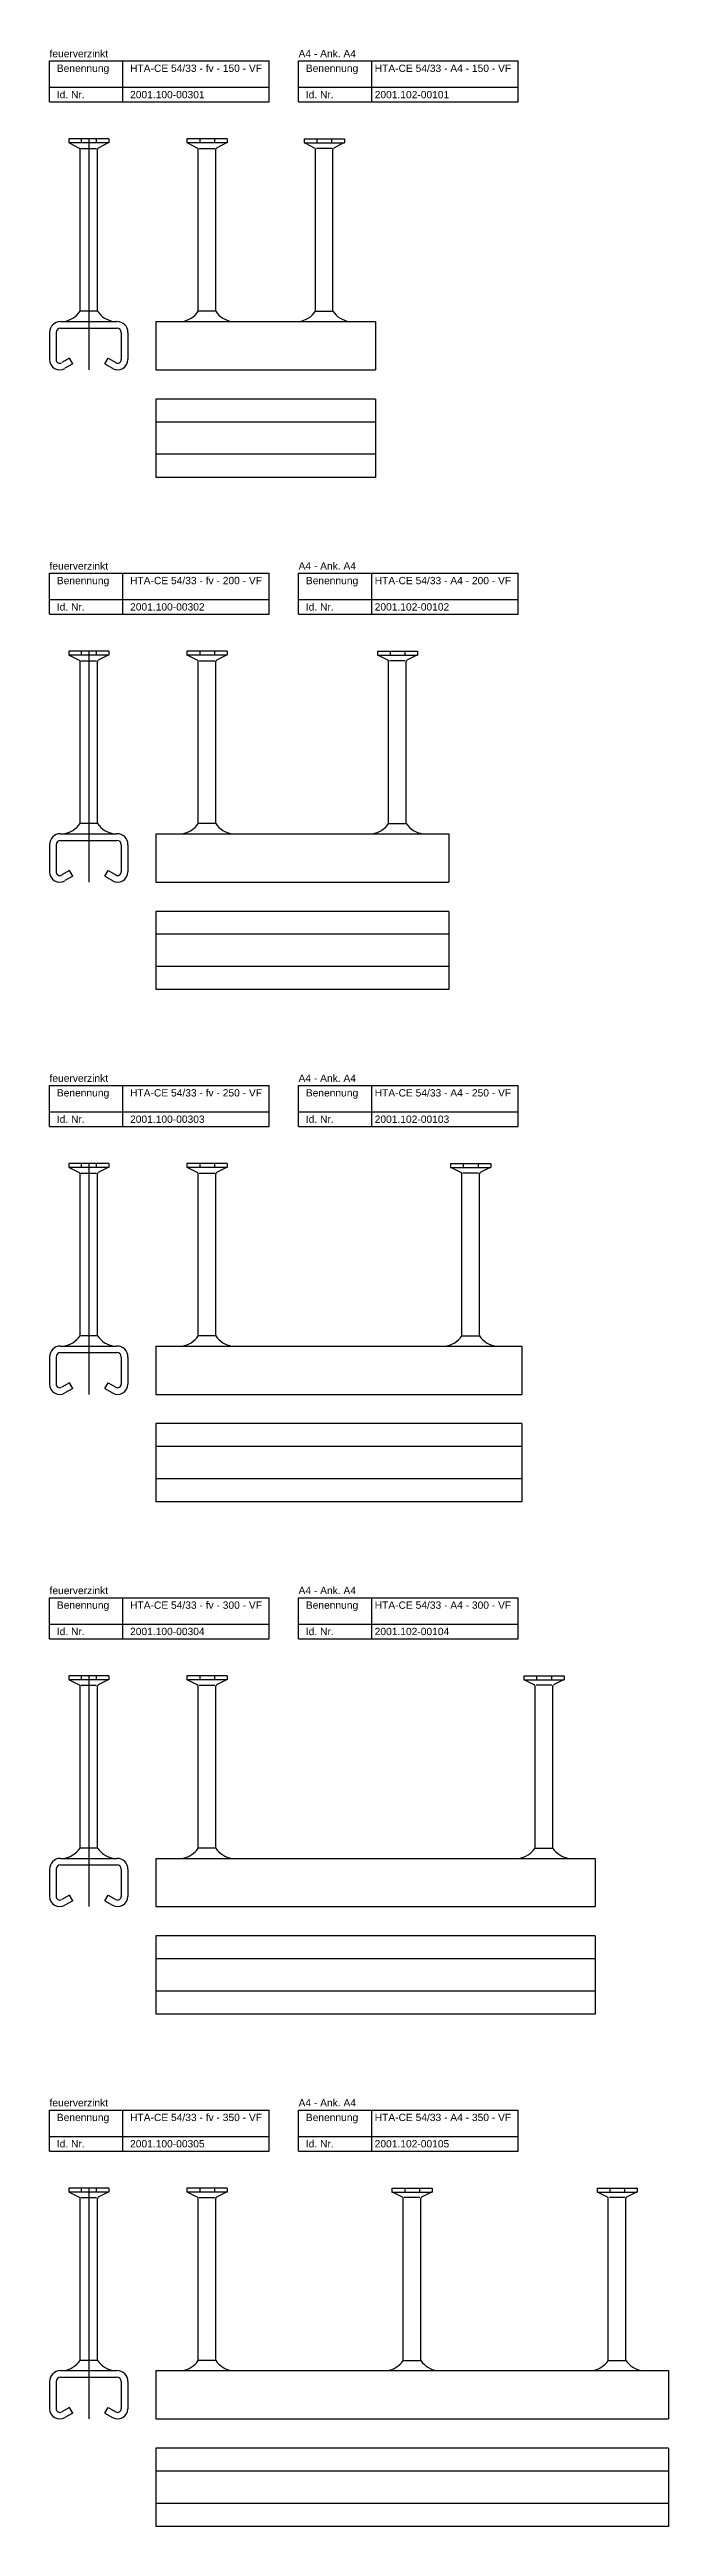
# Model space of a CAD drawing. Header units: inches. Extents: x 10 to 6153, y 9 to 3451.
# Drawn here: x 10 to 433, y 1759 to 3451 of the extents above; entities that cross this region are included whole.
import ezdxf

# ---------------------------------------------------------------- set-up
doc = ezdxf.new("R2010")
doc.units = ezdxf.units.IN
doc.header["$MEASUREMENT"] = 0
doc.linetypes.add('MITTE2', pattern=[28.575, 19.05, -3.175, 3.175, -3.175])
doc.layers.add('Halfen', color=2, linetype='Continuous')
doc.styles.add('ARIAL50', font='arial.ttf', dxfattribs={"height": 5})

msp = doc.modelspace()

# ---------------------------------------------------------------- linework, layer by layer
at = {"layer": 'Halfen'}
for p, q in [((10.3, 3443.3), (160.3, 3443.3)), ((10.3, 3415.3), (10.3, 3443.3)), ((60.3, 3415.3), (60.3, 3443.3)), ((160.3, 3415.3), (160.3, 3443.3)), ((180.3, 3443.3), (330.3, 3443.3)), ((180.3, 3415.3), (180.3, 3443.3)), ((230.3, 3415.3), (230.3, 3443.3)), ((330.3, 3415.3), (330.3, 3443.3)), ((10.3, 3425.3), (160.3, 3425.3)), ((180.3, 3425.3), (330.3, 3425.3)), ((10.3, 3415.3), (160.3, 3415.3)), ((180.3, 3415.3), (330.3, 3415.3)), ((50.8, 3390), (23.4, 3390)), ((23.4, 3390), (23.4, 3387.3)), ((50.8, 3387.3), (23.4, 3387.3)), ((23.8, 3387.3), (30.6, 3383.8)), ((32, 3390), (32, 3387.3)), ((42.2, 3390), (42.2, 3387.3)), ((50.3, 3387.3), (43.5, 3383.8)), ((50.8, 3390), (50.8, 3387.3)), ((131.6, 3390), (104.1, 3390)), ((104.1, 3390), (104.1, 3387.3)), ((131.6, 3387.3), (104.1, 3387.3)), ((104.6, 3387.3), (111.4, 3383.8)), ((112.8, 3390), (112.8, 3387.3)), ((122.9, 3390), (122.9, 3387.3)), ((131.1, 3387.3), (124.3, 3383.8)), ((131.6, 3390), (131.6, 3387.3)), ((184.1, 3390), (211.6, 3390)), ((184.1, 3390), (184.1, 3387.3)), ((184.1, 3387.3), (211.6, 3387.3)), ((184.6, 3387.3), (191.4, 3383.8)), ((192.8, 3390), (192.8, 3387.3)), ((202.9, 3390), (202.9, 3387.3)), ((211.1, 3387.3), (204.3, 3383.8)), ((211.6, 3390), (211.6, 3387.3)), ((31.1, 3272.3), (31.1, 3383)), ((31.7, 3383.5), (42.4, 3383.5)), ((43.1, 3272.3), (43.1, 3383)), ((111.8, 3272.3), (111.8, 3383)), ((112.5, 3383.5), (123.1, 3383.5)), ((123.8, 3272.3), (123.8, 3383)), ((191.8, 3272.3), (191.8, 3383)), ((203.2, 3383.5), (192.5, 3383.5)), ((203.8, 3272.3), (203.8, 3383)), ((43.1, 3272.3), (31.1, 3272.3)), ((123.8, 3272.3), (111.8, 3272.3)), ((191.8, 3272.3), (203.8, 3272.3)), ((10.3, 3257.8), (10.3, 3239.3)), ((14.8, 3257.8), (14.8, 3239.3)), ((17.8, 3265.3), (56.3, 3265.3)), ((17.8, 3260.8), (56.3, 3260.8)), ((59.3, 3257.8), (59.3, 3239.3)), ((63.8, 3257.8), (63.8, 3239.3)), ((82.8, 3265.3), (232.8, 3265.3)), ((82.8, 3265.3), (82.8, 3232.3)), ((232.8, 3265.3), (232.8, 3232.3)), ((23.9, 3240.2), (18.6, 3237.2)), ((26.1, 3236.3), (20.8, 3233.3)), ((26.1, 3236.3), (23.9, 3240.2)), ((48, 3236.3), (50.3, 3240.2)), ((48, 3236.3), (53.3, 3233.3)), ((50.3, 3240.2), (55.6, 3237.2)), ((82.8, 3232.3), (232.8, 3232.3)), ((232.8, 3212.3), (82.8, 3212.3)), ((82.8, 3212.3), (82.8, 3158.8)), ((232.8, 3212.3), (232.8, 3158.8)), ((232.8, 3196.6), (82.8, 3196.6)), ((232.8, 3174.6), (82.8, 3174.6)), ((232.8, 3158.8), (82.8, 3158.8)), ((10.3, 3093.3), (160.3, 3093.3)), ((10.3, 3065.3), (10.3, 3093.3)), ((60.3, 3065.3), (60.3, 3093.3)), ((160.3, 3065.3), (160.3, 3093.3)), ((180.3, 3093.3), (330.3, 3093.3)), ((180.3, 3065.3), (180.3, 3093.3)), ((230.3, 3065.3), (230.3, 3093.3)), ((330.3, 3065.3), (330.3, 3093.3)), ((10.3, 3075.3), (160.3, 3075.3)), ((10.3, 3065.3), (160.3, 3065.3)), ((180.3, 3075.3), (330.3, 3075.3)), ((180.3, 3065.3), (330.3, 3065.3)), ((50.8, 3040), (23.4, 3040)), ((23.4, 3040), (23.4, 3037.3)), ((50.8, 3037.3), (23.4, 3037.3)), ((23.8, 3037.3), (30.6, 3033.8)), ((31.1, 2922.3), (31.1, 3033)), ((31.7, 3033.5), (42.4, 3033.5)), ((32, 3040), (32, 3037.3)), ((42.2, 3040), (42.2, 3037.3)), ((43.1, 2922.3), (43.1, 3033)), ((50.3, 3037.3), (43.5, 3033.8)), ((50.8, 3040), (50.8, 3037.3)), ((131.6, 3040), (104.1, 3040)), ((104.1, 3040), (104.1, 3037.3)), ((131.6, 3037.3), (104.1, 3037.3)), ((104.6, 3037.3), (111.4, 3033.8)), ((111.8, 2922.3), (111.8, 3033)), ((112.5, 3033.5), (123.1, 3033.5)), ((112.8, 3040), (112.8, 3037.3)), ((122.9, 3040), (122.9, 3037.3)), ((123.8, 2922.3), (123.8, 3033)), ((131.1, 3037.3), (124.3, 3033.8)), ((131.6, 3040), (131.6, 3037.3)), ((234.1, 3040), (261.6, 3040)), ((234.1, 3040), (234.1, 3037.3)), ((234.1, 3037.3), (261.6, 3037.3)), ((234.6, 3037.3), (241.4, 3033.8)), ((241.8, 2922.3), (241.8, 3033)), ((253.2, 3033.5), (242.5, 3033.5)), ((242.8, 3040), (242.8, 3037.3)), ((252.9, 3040), (252.9, 3037.3)), ((253.8, 2922.3), (253.8, 3033)), ((261.1, 3037.3), (254.3, 3033.8)), ((261.6, 3040), (261.6, 3037.3)), ((17.8, 2915.3), (56.3, 2915.3)), ((17.8, 2910.8), (56.3, 2910.8)), ((43.1, 2922.3), (31.1, 2922.3)), ((82.8, 2915.3), (282.8, 2915.3)), ((82.8, 2915.3), (82.8, 2882.3)), ((123.8, 2922.3), (111.8, 2922.3)), ((241.8, 2922.3), (253.8, 2922.3)), ((282.8, 2915.3), (282.8, 2882.3)), ((10.3, 2907.8), (10.3, 2889.3)), ((14.8, 2907.8), (14.8, 2889.3)), ((59.3, 2907.8), (59.3, 2889.3)), ((63.8, 2907.8), (63.8, 2889.3)), ((23.9, 2890.2), (18.6, 2887.2)), ((26.1, 2886.3), (20.8, 2883.3)), ((26.1, 2886.3), (23.9, 2890.2)), ((48, 2886.3), (50.3, 2890.2)), ((48, 2886.3), (53.3, 2883.3)), ((50.3, 2890.2), (55.6, 2887.2)), ((82.8, 2882.3), (282.8, 2882.3)), ((282.8, 2862.3), (82.8, 2862.3)), ((82.8, 2862.3), (82.8, 2808.8)), ((282.8, 2862.3), (282.8, 2808.8)), ((282.8, 2846.6), (82.8, 2846.6)), ((282.8, 2824.6), (82.8, 2824.6)), ((282.8, 2808.8), (82.8, 2808.8)), ((10.3, 2743.3), (160.3, 2743.3)), ((10.3, 2715.3), (10.3, 2743.3)), ((60.3, 2715.3), (60.3, 2743.3)), ((160.3, 2715.3), (160.3, 2743.3)), ((180.3, 2743.3), (330.3, 2743.3)), ((180.3, 2715.3), (180.3, 2743.3)), ((230.3, 2715.3), (230.3, 2743.3)), ((330.3, 2715.3), (330.3, 2743.3)), ((10.3, 2725.3), (160.3, 2725.3)), ((180.3, 2725.3), (330.3, 2725.3)), ((10.3, 2715.3), (160.3, 2715.3)), ((180.3, 2715.3), (330.3, 2715.3)), ((50.8, 2690), (23.4, 2690)), ((23.4, 2690), (23.4, 2687.3)), ((50.8, 2687.3), (23.4, 2687.3)), ((23.8, 2687.3), (30.6, 2683.8)), ((31.1, 2572.3), (31.1, 2683)), ((31.7, 2683.5), (42.4, 2683.5)), ((32, 2690), (32, 2687.3)), ((42.2, 2690), (42.2, 2687.3)), ((43.1, 2572.3), (43.1, 2683)), ((50.3, 2687.3), (43.5, 2683.8)), ((50.8, 2690), (50.8, 2687.3)), ((131.6, 2690), (104.1, 2690)), ((104.1, 2690), (104.1, 2687.3)), ((131.6, 2687.3), (104.1, 2687.3)), ((104.6, 2687.3), (111.4, 2683.8)), ((111.8, 2572.3), (111.8, 2683)), ((112.5, 2683.5), (123.1, 2683.5)), ((112.8, 2690), (112.8, 2687.3)), ((122.9, 2690), (122.9, 2687.3)), ((123.8, 2572.3), (123.8, 2683)), ((131.1, 2687.3), (124.3, 2683.8)), ((131.6, 2690), (131.6, 2687.3)), ((284.1, 2690), (311.6, 2690)), ((284.1, 2690), (284.1, 2687.3)), ((284.1, 2687.3), (311.6, 2687.3)), ((284.6, 2687.3), (291.4, 2683.8)), ((291.8, 2572.3), (291.8, 2683)), ((303.2, 2683.5), (292.5, 2683.5)), ((292.8, 2690), (292.8, 2687.3)), ((302.9, 2690), (302.9, 2687.3)), ((303.8, 2572.3), (303.8, 2683)), ((311.1, 2687.3), (304.3, 2683.8)), ((311.6, 2690), (311.6, 2687.3)), ((43.1, 2572.3), (31.1, 2572.3)), ((123.8, 2572.3), (111.8, 2572.3)), ((291.8, 2572.3), (303.8, 2572.3)), ((10.3, 2557.8), (10.3, 2539.3)), ((14.8, 2557.8), (14.8, 2539.3)), ((17.8, 2565.3), (56.3, 2565.3)), ((17.8, 2560.8), (56.3, 2560.8)), ((59.3, 2557.8), (59.3, 2539.3)), ((63.8, 2557.8), (63.8, 2539.3)), ((82.8, 2565.3), (332.8, 2565.3)), ((82.8, 2565.3), (82.8, 2532.3)), ((332.8, 2565.3), (332.8, 2532.3)), ((23.9, 2540.2), (18.6, 2537.2)), ((26.1, 2536.3), (23.9, 2540.2)), ((48, 2536.3), (50.3, 2540.2)), ((50.3, 2540.2), (55.6, 2537.2)), ((26.1, 2536.3), (20.8, 2533.3)), ((48, 2536.3), (53.3, 2533.3)), ((82.8, 2532.3), (332.8, 2532.3)), ((332.8, 2512.3), (82.8, 2512.3)), ((82.8, 2512.3), (82.8, 2458.8)), ((332.8, 2512.3), (332.8, 2458.8)), ((332.8, 2496.6), (82.8, 2496.6)), ((332.8, 2474.6), (82.8, 2474.6)), ((332.8, 2458.8), (82.8, 2458.8)), ((10.3, 2393.3), (160.3, 2393.3)), ((10.3, 2365.3), (10.3, 2393.3)), ((60.3, 2365.3), (60.3, 2393.3)), ((160.3, 2365.3), (160.3, 2393.3)), ((180.3, 2393.3), (330.3, 2393.3)), ((180.3, 2365.3), (180.3, 2393.3)), ((230.3, 2365.3), (230.3, 2393.3)), ((330.3, 2365.3), (330.3, 2393.3)), ((10.3, 2375.3), (160.3, 2375.3)), ((180.3, 2375.3), (330.3, 2375.3)), ((10.3, 2365.3), (160.3, 2365.3)), ((180.3, 2365.3), (330.3, 2365.3)), ((50.8, 2340), (23.4, 2340)), ((23.4, 2340), (23.4, 2337.3)), ((50.8, 2337.3), (23.4, 2337.3)), ((23.8, 2337.3), (30.6, 2333.8)), ((32, 2340), (32, 2337.3)), ((42.2, 2340), (42.2, 2337.3)), ((50.3, 2337.3), (43.5, 2333.8)), ((50.8, 2340), (50.8, 2337.3)), ((131.6, 2340), (104.1, 2340)), ((104.1, 2340), (104.1, 2337.3)), ((131.6, 2337.3), (104.1, 2337.3)), ((104.6, 2337.3), (111.4, 2333.8)), ((112.8, 2340), (112.8, 2337.3)), ((122.9, 2340), (122.9, 2337.3)), ((131.1, 2337.3), (124.3, 2333.8)), ((131.6, 2340), (131.6, 2337.3)), ((334.1, 2340), (361.6, 2340)), ((334.1, 2340), (334.1, 2337.3)), ((334.1, 2337.3), (361.6, 2337.3)), ((334.6, 2337.3), (341.4, 2333.8)), ((342.8, 2340), (342.8, 2337.3)), ((352.9, 2340), (352.9, 2337.3)), ((361.1, 2337.3), (354.3, 2333.8)), ((361.6, 2340), (361.6, 2337.3)), ((31.1, 2222.3), (31.1, 2333)), ((31.7, 2333.5), (42.4, 2333.5)), ((43.1, 2222.3), (43.1, 2333)), ((111.8, 2222.3), (111.8, 2333)), ((112.5, 2333.5), (123.1, 2333.5)), ((123.8, 2222.3), (123.8, 2333)), ((341.8, 2222.3), (341.8, 2333)), ((353.2, 2333.5), (342.5, 2333.5)), ((353.8, 2222.3), (353.8, 2333)), ((43.1, 2222.3), (31.1, 2222.3)), ((123.8, 2222.3), (111.8, 2222.3)), ((341.8, 2222.3), (353.8, 2222.3)), ((10.3, 2207.8), (10.3, 2189.3)), ((14.8, 2207.8), (14.8, 2189.3)), ((17.8, 2215.3), (56.3, 2215.3)), ((17.8, 2210.8), (56.3, 2210.8)), ((59.3, 2207.8), (59.3, 2189.3)), ((63.8, 2207.8), (63.8, 2189.3)), ((82.8, 2215.3), (382.8, 2215.3)), ((82.8, 2215.3), (82.8, 2182.3)), ((382.8, 2215.3), (382.8, 2182.3)), ((23.9, 2190.2), (18.6, 2187.2)), ((26.1, 2186.3), (20.8, 2183.3)), ((26.1, 2186.3), (23.9, 2190.2)), ((48, 2186.3), (50.3, 2190.2)), ((48, 2186.3), (53.3, 2183.3)), ((50.3, 2190.2), (55.6, 2187.2)), ((82.8, 2182.3), (382.8, 2182.3)), ((382.8, 2162.3), (82.8, 2162.3)), ((82.8, 2162.3), (82.8, 2108.8)), ((382.8, 2162.3), (382.8, 2108.8)), ((382.8, 2146.6), (82.8, 2146.6)), ((382.8, 2124.6), (82.8, 2124.6)), ((382.8, 2108.8), (82.8, 2108.8)), ((10.3, 2043.3), (160.3, 2043.3)), ((10.3, 2015.3), (10.3, 2043.3)), ((60.3, 2015.3), (60.3, 2043.3)), ((160.3, 2015.3), (160.3, 2043.3)), ((180.3, 2043.3), (330.3, 2043.3)), ((180.3, 2015.3), (180.3, 2043.3)), ((230.3, 2015.3), (230.3, 2043.3)), ((330.3, 2015.3), (330.3, 2043.3)), ((10.3, 2025.3), (160.3, 2025.3)), ((10.3, 2015.3), (160.3, 2015.3)), ((180.3, 2025.3), (330.3, 2025.3)), ((180.3, 2015.3), (330.3, 2015.3)), ((50.8, 1990), (23.4, 1990)), ((23.4, 1990), (23.4, 1987.3)), ((50.8, 1987.3), (23.4, 1987.3)), ((23.8, 1987.3), (30.6, 1983.8)), ((31.1, 1872.3), (31.1, 1983)), ((31.7, 1983.5), (42.4, 1983.5)), ((32, 1990), (32, 1987.3)), ((42.2, 1990), (42.2, 1987.3)), ((43.1, 1872.3), (43.1, 1983)), ((50.3, 1987.3), (43.5, 1983.8)), ((50.8, 1990), (50.8, 1987.3)), ((131.6, 1990), (104.1, 1990)), ((104.1, 1990), (104.1, 1987.3)), ((131.6, 1987.3), (104.1, 1987.3)), ((104.6, 1987.3), (111.4, 1983.8)), ((111.8, 1872.3), (111.8, 1983)), ((112.5, 1983.5), (123.1, 1983.5)), ((112.8, 1990), (112.8, 1987.3)), ((122.9, 1990), (122.9, 1987.3)), ((123.8, 1872.3), (123.8, 1983)), ((131.1, 1987.3), (124.3, 1983.8)), ((131.6, 1990), (131.6, 1987.3)), ((244.1, 1990), (271.6, 1990)), ((244.1, 1990), (244.1, 1987.3)), ((244.1, 1987.3), (271.6, 1987.3)), ((244.6, 1987.3), (251.4, 1983.8)), ((251.8, 1872.3), (251.8, 1983)), ((263.2, 1983.5), (252.5, 1983.5)), ((252.8, 1990), (252.8, 1987.3)), ((262.9, 1990), (262.9, 1987.3)), ((263.8, 1872.3), (263.8, 1983)), ((271.1, 1987.3), (264.3, 1983.8)), ((271.6, 1990), (271.6, 1987.3)), ((384.1, 1990), (411.6, 1990)), ((384.1, 1990), (384.1, 1987.3)), ((384.1, 1987.3), (411.6, 1987.3)), ((384.6, 1987.3), (391.4, 1983.8)), ((391.8, 1872.3), (391.8, 1983)), ((403.2, 1983.5), (392.5, 1983.5)), ((392.8, 1990), (392.8, 1987.3)), ((402.9, 1990), (402.9, 1987.3)), ((403.8, 1872.3), (403.8, 1983)), ((411.1, 1987.3), (404.3, 1983.8)), ((411.6, 1990), (411.6, 1987.3)), ((17.8, 1865.3), (56.3, 1865.3)), ((43.1, 1872.3), (31.1, 1872.3)), ((82.8, 1865.3), (432.8, 1865.3)), ((82.8, 1865.3), (82.8, 1832.3)), ((123.8, 1872.3), (111.8, 1872.3)), ((251.8, 1872.3), (263.8, 1872.3)), ((391.8, 1872.3), (403.8, 1872.3)), ((432.8, 1865.3), (432.8, 1832.3)), ((10.3, 1857.8), (10.3, 1839.3)), ((14.8, 1857.8), (14.8, 1839.3)), ((17.8, 1860.8), (56.3, 1860.8)), ((59.3, 1857.8), (59.3, 1839.3)), ((63.8, 1857.8), (63.8, 1839.3)), ((23.9, 1840.2), (18.6, 1837.2)), ((26.1, 1836.3), (20.8, 1833.3)), ((26.1, 1836.3), (23.9, 1840.2)), ((48, 1836.3), (50.3, 1840.2)), ((48, 1836.3), (53.3, 1833.3)), ((50.3, 1840.2), (55.6, 1837.2)), ((82.8, 1832.3), (432.8, 1832.3)), ((432.8, 1812.3), (82.8, 1812.3)), ((82.8, 1812.3), (82.8, 1758.8)), ((432.8, 1812.3), (432.8, 1758.8)), ((432.8, 1796.6), (82.8, 1796.6)), ((432.8, 1774.6), (82.8, 1774.6)), ((432.8, 1758.8), (82.8, 1758.8))]:
    msp.add_line(p, q, dxfattribs=at)
at = {"layer": 'Halfen', "color": 1, "linetype": 'MITTE2', "ltscale": 10}
for p, q in [((37.1, 3390), (37.1, 3232.3)), ((37.1, 3040), (37.1, 2882.3)), ((37.1, 2690), (37.1, 2532.3)), ((37.1, 2340), (37.1, 2182.3)), ((37.1, 1990), (37.1, 1832.3))]:
    msp.add_line(p, q, dxfattribs=at)
at = {"layer": 'Halfen'}
for centre, radius, start, end in [((30.3, 3383), 0.8, 0, 62.3005), ((43.9, 3383), 0.8, 117.6995, 180), ((111, 3383), 0.8, 0, 62.3005), ((124.6, 3383), 0.8, 117.6995, 180), ((191, 3383), 0.8, 0, 62.3005), ((204.6, 3383), 0.8, 117.6995, 180), ((17.6, 3281.4), 16.3, 278.3975, 325.9993), ((56.6, 3281.4), 16.3, 214.0007, 261.6025), ((98.3, 3281.4), 16.3, 278.3975, 325.9993), ((137.3, 3281.4), 16.3, 214.0007, 261.6025), ((178.3, 3281.4), 16.3, 278.3975, 325.9993), ((217.3, 3281.4), 16.3, 214.0007, 261.6025), ((17.8, 3257.8), 7.5, 90, 180), ((17.8, 3257.8), 3, 90, 180), ((56.3, 3257.8), 7.5, 0, 90), ((56.3, 3257.8), 3, 0, 90), ((17.3, 3239.3), 7, 180, 300), ((17.3, 3239.3), 2.5, 180, 300), ((56.8, 3239.3), 7, 240, 0), ((56.8, 3239.3), 2.5, 240, 0), ((30.3, 3033), 0.8, 0, 62.3005), ((43.9, 3033), 0.8, 117.6995, 180), ((111, 3033), 0.8, 0, 62.3005), ((124.6, 3033), 0.8, 117.6995, 180), ((241, 3033), 0.8, 0, 62.3005), ((254.6, 3033), 0.8, 117.6995, 180), ((17.8, 2907.8), 7.5, 90, 180), ((17.8, 2907.8), 3, 90, 180), ((17.6, 2931.4), 16.3, 278.3975, 325.9993), ((56.6, 2931.4), 16.3, 214.0007, 261.6025), ((56.3, 2907.8), 7.5, 0, 90), ((56.3, 2907.8), 3, 0, 90), ((98.3, 2931.4), 16.3, 278.3975, 325.9993), ((137.3, 2931.4), 16.3, 214.0007, 261.6025), ((228.3, 2931.4), 16.3, 278.3975, 325.9993), ((267.3, 2931.4), 16.3, 214.0007, 261.6025), ((17.3, 2889.3), 7, 180, 300), ((17.3, 2889.3), 2.5, 180, 300), ((56.8, 2889.3), 7, 240, 0), ((56.8, 2889.3), 2.5, 240, 0), ((30.3, 2683), 0.8, 0, 62.3005), ((43.9, 2683), 0.8, 117.6995, 180), ((111, 2683), 0.8, 0, 62.3005), ((124.6, 2683), 0.8, 117.6995, 180), ((291, 2683), 0.8, 0, 62.3005), ((304.6, 2683), 0.8, 117.6995, 180), ((17.6, 2581.4), 16.3, 278.3975, 325.9993), ((56.6, 2581.4), 16.3, 214.0007, 261.6025), ((98.3, 2581.4), 16.3, 278.3975, 325.9993), ((137.3, 2581.4), 16.3, 214.0007, 261.6025), ((278.3, 2581.4), 16.3, 278.3975, 325.9993), ((317.3, 2581.4), 16.3, 214.0007, 261.6025), ((17.8, 2557.8), 7.5, 90, 180), ((17.8, 2557.8), 3, 90, 180), ((56.3, 2557.8), 7.5, 0, 90), ((56.3, 2557.8), 3, 0, 90), ((17.3, 2539.3), 7, 180, 300), ((17.3, 2539.3), 2.5, 180, 300), ((56.8, 2539.3), 7, 240, 0), ((56.8, 2539.3), 2.5, 240, 0), ((30.3, 2333), 0.8, 0, 62.3005), ((43.9, 2333), 0.8, 117.6995, 180), ((111, 2333), 0.8, 0, 62.3005), ((124.6, 2333), 0.8, 117.6995, 180), ((341, 2333), 0.8, 0, 62.3005), ((354.6, 2333), 0.8, 117.6995, 180), ((17.6, 2231.4), 16.3, 278.3975, 325.9993), ((56.6, 2231.4), 16.3, 214.0007, 261.6025), ((98.3, 2231.4), 16.3, 278.3975, 325.9993), ((137.3, 2231.4), 16.3, 214.0007, 261.6025), ((328.3, 2231.4), 16.3, 278.3975, 325.9993), ((367.3, 2231.4), 16.3, 214.0007, 261.6025), ((17.8, 2207.8), 7.5, 90, 180), ((17.8, 2207.8), 3, 90, 180), ((56.3, 2207.8), 7.5, 0, 90), ((56.3, 2207.8), 3, 0, 90), ((17.3, 2189.3), 7, 180, 300), ((17.3, 2189.3), 2.5, 180, 300), ((56.8, 2189.3), 7, 240, 0), ((56.8, 2189.3), 2.5, 240, 0), ((30.3, 1983), 0.8, 0, 62.3005), ((43.9, 1983), 0.8, 117.6995, 180), ((111, 1983), 0.8, 0, 62.3005), ((124.6, 1983), 0.8, 117.6995, 180), ((251, 1983), 0.8, 0, 62.3005), ((264.6, 1983), 0.8, 117.6995, 180), ((391, 1983), 0.8, 0, 62.3005), ((404.6, 1983), 0.8, 117.6995, 180), ((17.8, 1857.8), 7.5, 90, 180), ((17.6, 1881.4), 16.3, 278.3975, 325.9993), ((56.6, 1881.4), 16.3, 214.0007, 261.6025), ((56.3, 1857.8), 7.5, 0, 90), ((98.3, 1881.4), 16.3, 278.3975, 325.9993), ((137.3, 1881.4), 16.3, 214.0007, 261.6025), ((238.3, 1881.4), 16.3, 278.3975, 325.9993), ((277.3, 1881.4), 16.3, 214.0007, 261.6025), ((378.3, 1881.4), 16.3, 278.3975, 325.9993), ((417.3, 1881.4), 16.3, 214.0007, 261.6025), ((17.8, 1857.8), 3, 90, 180), ((56.3, 1857.8), 3, 0, 90), ((17.3, 1839.3), 7, 180, 300), ((17.3, 1839.3), 2.5, 180, 300), ((56.8, 1839.3), 7, 240, 0), ((56.8, 1839.3), 2.5, 240, 0)]:
    msp.add_arc(centre, radius, start, end, dxfattribs=at)

# ---------------------------------------------------------------- texts
at = {"layer": 'Halfen', "style": 'ARIAL50'}
for s, p in [('feuerverzinkt', (10.3, 3445.8)), ('Benennung', (15.3, 3435.8)), ('HTA-CE 54/33 - fv - 150 - VF', (65.3, 3435.8)), ('A4 - Ank. A4', (180.3, 3445.8)), ('Benennung', (185.3, 3435.8)), ('HTA-CE 54/33 - A4 - 150 - VF', (232.3, 3435.8)), ('Id. Nr.', (15.3, 3417.8)), ('2001.100-00301', (65.3, 3417.8)), ('Id. Nr.', (185.3, 3417.8)), ('2001.102-00101', (232.3, 3417.8)), ('feuerverzinkt', (10.3, 3095.8)), ('A4 - Ank. A4', (180.3, 3095.8)), ('Benennung', (15.3, 3085.8)), ('HTA-CE 54/33 - fv - 200 - VF', (65.3, 3085.8)), ('Benennung', (185.3, 3085.8)), ('HTA-CE 54/33 - A4 - 200 - VF', (232.3, 3085.8)), ('Id. Nr.', (15.3, 3067.8)), ('2001.100-00302', (65.3, 3067.8)), ('Id. Nr.', (185.3, 3067.8)), ('2001.102-00102', (232.3, 3067.8)), ('feuerverzinkt', (10.3, 2745.8)), ('A4 - Ank. A4', (180.3, 2745.8)), ('Benennung', (15.3, 2735.8)), ('HTA-CE 54/33 - fv - 250 - VF', (65.3, 2735.8)), ('Benennung', (185.3, 2735.8)), ('HTA-CE 54/33 - A4 - 250 - VF', (232.3, 2735.8)), ('Id. Nr.', (15.3, 2717.8)), ('2001.100-00303', (65.3, 2717.8)), ('Id. Nr.', (185.3, 2717.8)), ('2001.102-00103', (232.3, 2717.8)), ('feuerverzinkt', (10.3, 2395.8)), ('Benennung', (15.3, 2385.8)), ('HTA-CE 54/33 - fv - 300 - VF', (65.3, 2385.8)), ('A4 - Ank. A4', (180.3, 2395.8)), ('Benennung', (185.3, 2385.8)), ('HTA-CE 54/33 - A4 - 300 - VF', (232.3, 2385.8)), ('Id. Nr.', (15.3, 2367.8)), ('2001.100-00304', (65.3, 2367.8)), ('Id. Nr.', (185.3, 2367.8)), ('2001.102-00104', (232.3, 2367.8)), ('feuerverzinkt', (10.3, 2045.8)), ('A4 - Ank. A4', (180.3, 2045.8)), ('Benennung', (15.3, 2035.8)), ('HTA-CE 54/33 - fv - 350 - VF', (65.3, 2035.8)), ('Benennung', (185.3, 2035.8)), ('HTA-CE 54/33 - A4 - 350 - VF', (232.3, 2035.8)), ('Id. Nr.', (15.3, 2017.8)), ('2001.100-00305', (65.3, 2017.8)), ('Id. Nr.', (185.3, 2017.8)), ('2001.102-00105', (232.3, 2017.8))]:
    msp.add_text(s, height=5, dxfattribs=at).set_placement(p)

doc.saveas('drawing.dxf')
